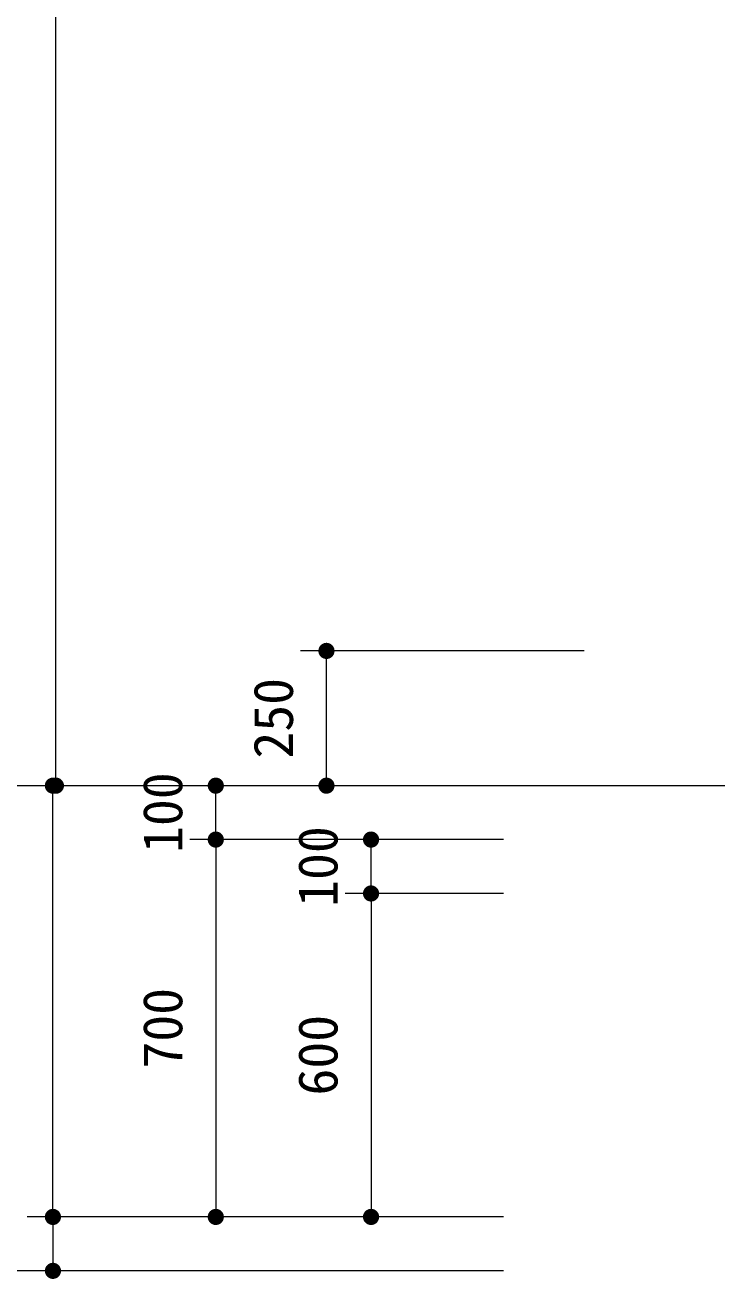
# Model space of a CAD drawing. Units: millimetres at full size, sheet at 1:40. Extents: x 0 to 16800, y 0 to 11880.
# Drawn here: x 2017 to 3300, y 3153 to 5479 of the extents above; entities that cross this region are included whole.
import ezdxf
from ezdxf.enums import TextEntityAlignment as Align

# ---------------------------------------------------------------- set-up
doc = ezdxf.new("R2010")
doc.units = ezdxf.units.MM
doc.header["$LTSCALE"] = 40
doc.layers.add('D-STR', color=1, linetype='Continuous', lineweight=13)
doc.layers.add('D-STR-DIM', color=7, linetype='Continuous', lineweight=13)
doc.styles.add('ＭＳ ゴシック', font='')
doc.styles.get('ＭＳ ゴシック').set_extended_font_data('MS Gothic')

# ---------------------------------------------------------------- blocks, each defined once
blk = doc.blocks.new('filled_dot')
at = {"color": 0, "linetype": 'Continuous', "lineweight": -2, "const_width": 1.25}
blk.add_lwpolyline([(-0.625, 0, 1), (0.625, 0, 1)], format="xyb", close=True, dxfattribs=at)

msp = doc.modelspace()

# ---------------------------------------------------------------- linework, layer by layer
at = {"layer": 'D-STR'}
msp.add_line((4063.75, 4067.66), (1722.86, 4067.66), dxfattribs=at)
at = {"layer": 'D-STR-DIM'}
for p, q in [((2073.83, 4067.66), (2073.83, 7117.66)), ((3053.91, 4317.66), (2527.84, 4317.66)), ((2575.84, 4067.66), (2575.84, 4317.66)), ((2904.46, 4067.66), (1699.17, 4067.66)), ((2904.46, 4067.66), (2020.3, 4067.66)), ((2904.46, 4067.66), (2025.83, 4067.66)), ((2068.3, 3267.66), (2068.3, 4067.66)), ((2904.46, 4067.66), (2322.5, 4067.66)), ((2370.5, 3967.66), (2370.5, 4067.66)), ((2904.46, 4067.66), (2527.84, 4067.66)), ((2904.46, 3967.66), (2322.5, 3967.66)), ((2904.46, 3967.66), (2322.5, 3967.66)), ((2370.5, 3967.66), (2370.5, 3267.66)), ((2904.46, 3967.66), (2610.53, 3967.66)), ((2658.53, 3867.66), (2658.53, 3967.66)), ((2904.46, 3867.66), (2610.53, 3867.66)), ((2904.46, 3867.66), (2610.53, 3867.66)), ((2658.53, 3867.66), (2658.53, 3267.66)), ((2904.46, 3267.66), (2020.3, 3267.66)), ((2904.46, 3267.66), (2020.3, 3267.66)), ((2068.3, 3267.66), (2068.3, 3167.66)), ((2904.46, 3267.66), (2322.5, 3267.66)), ((2904.46, 3267.66), (2610.53, 3267.66)), ((2904.46, 3167.66), (1699.17, 3167.66)), ((2904.46, 3167.66), (2020.3, 3167.66))]:
    msp.add_line(p, q, dxfattribs=at)

# ---------------------------------------------------------------- block references
at = {"layer": 'D-STR-DIM', "xscale": 12, "yscale": 12}
for p, rotation in [((2575.84, 4317.66), 270), ((2068.3, 4067.66), 270), ((2073.83, 4067.66), 90), ((2370.5, 4067.66), 270), ((2575.84, 4067.66), 90), ((2370.5, 3967.66), 90), ((2370.5, 3967.66), 270), ((2658.53, 3967.66), 270), ((2658.53, 3867.66), 90), ((2658.53, 3867.66), 270), ((2068.3, 3267.66), 270), ((2068.3, 3267.66), 90), ((2370.5, 3267.66), 90), ((2658.53, 3267.66), 90), ((2068.3, 3167.66), 90)]:
    msp.add_blockref('filled_dot', p, dxfattribs=dict(at, rotation=rotation))

# ---------------------------------------------------------------- texts
at = {"layer": 'D-STR-DIM', "style": 'ＭＳ ゴシック'}
for s, p in [('250', (2440.33, 4192.66)), ('100', (2234.99, 4017.66)), ('100', (2523.02, 3917.66)), ('700', (2234.99, 3617.66)), ('600', (2523.02, 3567.66))]:
    msp.add_text(s, height=73.31, rotation=90, dxfattribs=at).set_placement(p, align=Align.TOP_CENTER)

doc.saveas('drawing.dxf')
